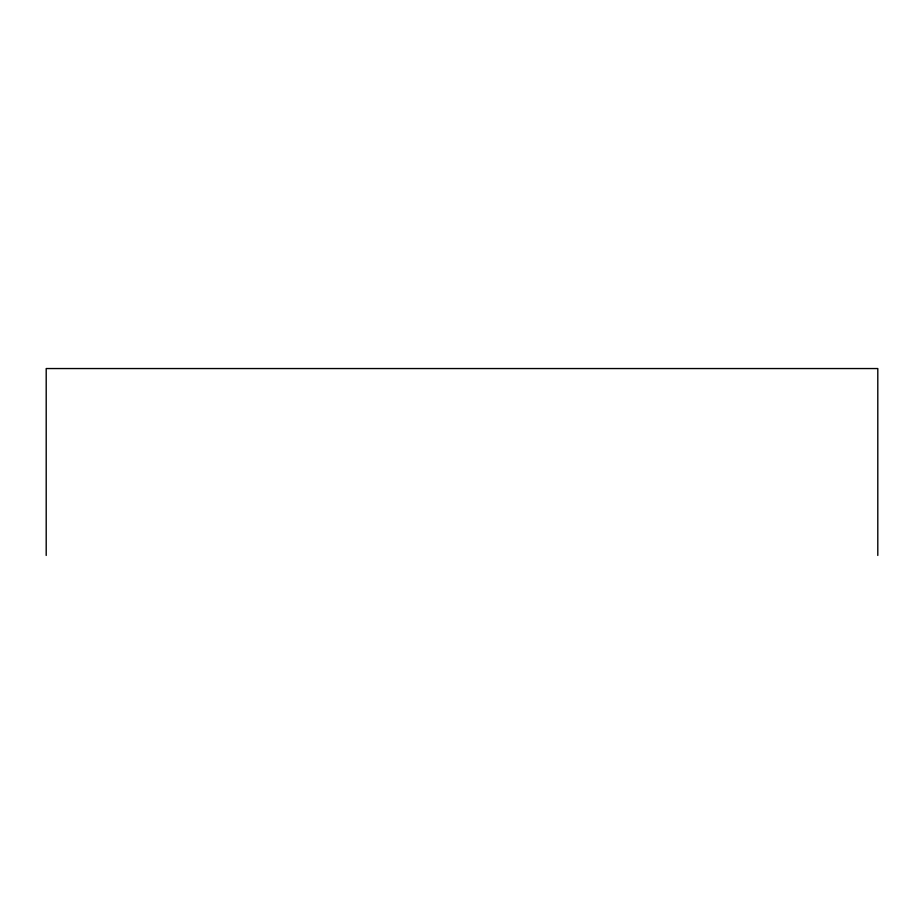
<?xml version="1.0" encoding="UTF-8"?>
<svg xmlns="http://www.w3.org/2000/svg" width="924" height="924" viewBox="0 0 924 924"><rect width="100%" height="100%" fill="white"/><g stroke="black" fill="none" stroke-linecap="round" stroke-linejoin="round"><path stroke-width="1.39" d="M877.8 555.451L877.8 368.549L46.2 368.549L46.2 555.451"/></g></svg>
